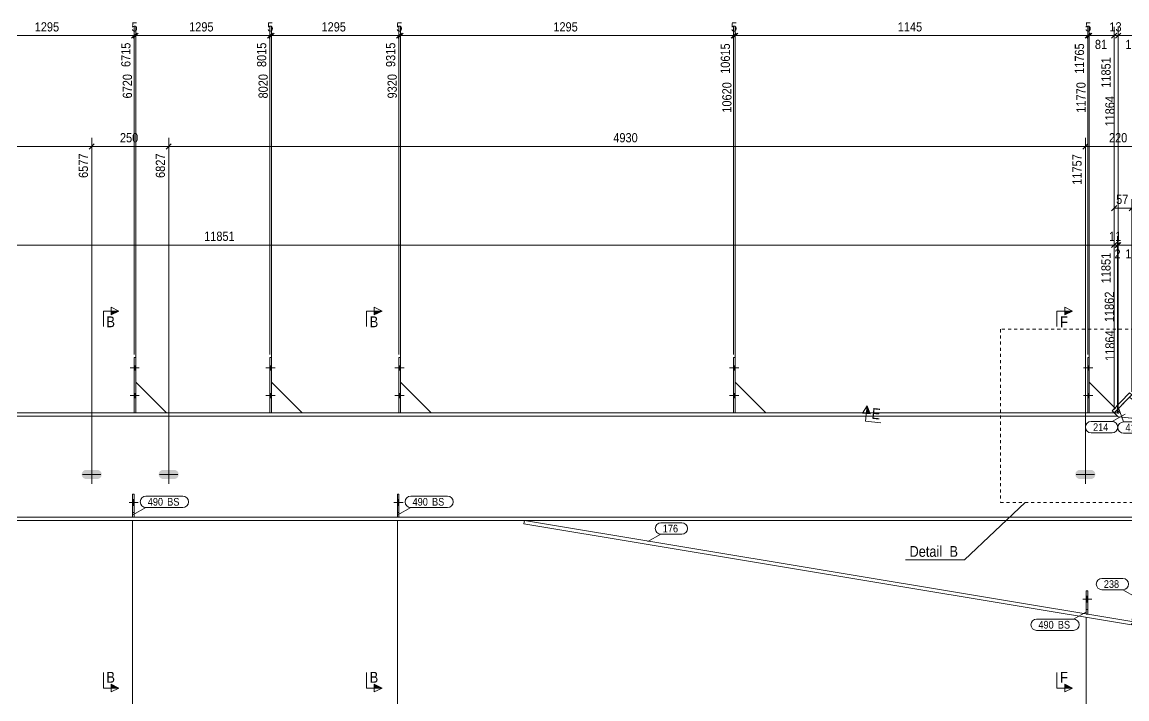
# Model space of a CAD drawing. Header units: millimetres. Extents: x 2 to 825, y 1 to 579.
# Drawn here: x 277 to 635.8, y 198.6 to 418.4 of the extents above; entities that cross this region are included whole.
import ezdxf

# ---------------------------------------------------------------- set-up
doc = ezdxf.new("R2010")
doc.units = ezdxf.units.MM
for name, pattern in [('XKITLINE00', [0]), ('XKITLINE01', [4, 1, -1, 1, -1]), ('XKITLINE02', [4, 2, -2])]:
    doc.linetypes.add(name, pattern=pattern)
for name, color, linetype, lineweight in [('Bolt', 3, 'Continuous', 0), ('DetailSymbol', 3, 'Continuous', 0), ('Dimensions', 7, 'Continuous', 0), ('Part', 2, 'Continuous', 0), ('PartMark', 7, 'Continuous', 0), ('Section', 6, 'Continuous', 0)]:
    doc.layers.add(name, color=color, linetype=linetype, lineweight=lineweight)
doc.styles.add('ARIAL', font='ARIAL.TTF')

# ---------------------------------------------------------------- blocks, each defined once
blk = doc.blocks.new('*A6')
at = {"layer": 'Bolt'}
for points in [[(313.41, 306.78), (313.91, 306.78), (313.91, 305.38), (313.41, 305.38)], [(313.41, 306.78), (313.91, 306.78), (313.91, 305.38), (313.41, 305.38)], [(313.41, 297.78), (313.91, 297.78), (313.91, 296.38), (313.41, 296.38)], [(313.41, 297.78), (313.91, 297.78), (313.91, 296.38), (313.41, 296.38)]]:
    blk.add_hatch(color=3, dxfattribs=at).paths.add_polyline_path(points, flags=17)
at = {"layer": 'Bolt', "color": 3, "linetype": 'XKITLINE00', "lineweight": 0}
for p, q in [((315.07, 306.08), (312.07, 306.08)), ((315.07, 306.08), (312.07, 306.08)), ((313.91, 306.78), (313.41, 306.78)), ((313.91, 306.78), (313.41, 306.78)), ((313.91, 305.38), (313.41, 305.38)), ((313.91, 305.38), (313.41, 305.38)), ((313.91, 297.78), (313.41, 297.78)), ((313.91, 297.78), (313.41, 297.78)), ((315.07, 297.08), (312.07, 297.08)), ((315.07, 297.08), (312.07, 297.08)), ((313.91, 296.38), (313.41, 296.38)), ((313.91, 296.38), (313.41, 296.38))]:
    blk.add_line(p, q, dxfattribs=at)
blk = doc.blocks.new('*A7')
at = {"layer": 'Bolt'}
blk.add_hatch(color=3, dxfattribs=at).paths.add_polyline_path([(313.41, 261.4), (312.91, 261.4), (312.91, 263.36), (313.41, 263.36)], flags=17)
at = {"layer": 'Bolt', "color": 3, "linetype": 'XKITLINE00', "lineweight": 0}
for p, q in [((314.76, 262.38), (311.76, 262.38)), ((313.41, 263.36), (312.91, 263.36)), ((313.41, 261.4), (312.91, 261.4))]:
    blk.add_line(p, q, dxfattribs=at)
blk = doc.blocks.new('*A8')
at = {"layer": 'Bolt'}
for points in [[(357.5, 306.78), (358, 306.78), (358, 305.38), (357.5, 305.38)], [(357.5, 306.78), (358, 306.78), (358, 305.38), (357.5, 305.38)], [(357.5, 297.78), (358, 297.78), (358, 296.38), (357.5, 296.38)], [(357.5, 297.78), (358, 297.78), (358, 296.38), (357.5, 296.38)]]:
    blk.add_hatch(color=3, dxfattribs=at).paths.add_polyline_path(points, flags=17)
at = {"layer": 'Bolt', "color": 3, "linetype": 'XKITLINE00', "lineweight": 0}
for p, q in [((359.16, 306.08), (356.16, 306.08)), ((359.16, 306.08), (356.16, 306.08)), ((358, 306.78), (357.5, 306.78)), ((358, 306.78), (357.5, 306.78)), ((358, 305.38), (357.5, 305.38)), ((358, 305.38), (357.5, 305.38)), ((358, 297.78), (357.5, 297.78)), ((358, 297.78), (357.5, 297.78)), ((359.16, 297.08), (356.16, 297.08)), ((359.16, 297.08), (356.16, 297.08)), ((358, 296.38), (357.5, 296.38)), ((358, 296.38), (357.5, 296.38))]:
    blk.add_line(p, q, dxfattribs=at)
blk = doc.blocks.new('*A9')
at = {"layer": 'Bolt'}
blk.add_hatch(color=3, dxfattribs=at).paths.add_polyline_path([(623.08, 229.96), (622.58, 229.96), (622.58, 231.93), (623.08, 231.93)], flags=17)
at = {"layer": 'Bolt', "color": 3, "linetype": 'XKITLINE00', "lineweight": 0}
for p, q in [((624.43, 230.94), (621.43, 230.94)), ((623.08, 231.93), (622.58, 231.93)), ((623.08, 229.96), (622.58, 229.96))]:
    blk.add_line(p, q, dxfattribs=at)
blk = doc.blocks.new('*A10')
at = {"layer": 'Bolt', "color": 3, "linetype": 'XKITLINE02', "lineweight": 0}
for p, q in [((400.75, 262.38), (397.75, 262.38)), ((399.4, 263.36), (398.9, 263.36)), ((399.4, 261.4), (398.9, 261.4))]:
    blk.add_line(p, q, dxfattribs=at)
blk = doc.blocks.new('*A11')
at = {"layer": 'Bolt'}
blk.add_hatch(color=3, dxfattribs=at).paths.add_polyline_path([(399.4, 261.4), (398.9, 261.4), (398.9, 263.36), (399.4, 263.36)], flags=17)
at = {"layer": 'Bolt', "color": 3, "linetype": 'XKITLINE00', "lineweight": 0}
for p, q in [((400.75, 262.38), (397.75, 262.38)), ((399.4, 263.36), (398.9, 263.36)), ((399.4, 261.4), (398.9, 261.4))]:
    blk.add_line(p, q, dxfattribs=at)
blk = doc.blocks.new('*A12')
at = {"layer": 'Bolt'}
for points in [[(399.4, 306.78), (399.9, 306.78), (399.9, 305.38), (399.4, 305.38)], [(399.4, 306.78), (399.9, 306.78), (399.9, 305.38), (399.4, 305.38)], [(399.4, 297.78), (399.9, 297.78), (399.9, 296.38), (399.4, 296.38)], [(399.4, 297.78), (399.9, 297.78), (399.9, 296.38), (399.4, 296.38)]]:
    blk.add_hatch(color=3, dxfattribs=at).paths.add_polyline_path(points, flags=17)
at = {"layer": 'Bolt', "color": 3, "linetype": 'XKITLINE00', "lineweight": 0}
for p, q in [((401.06, 306.08), (398.06, 306.08)), ((401.06, 306.08), (398.06, 306.08)), ((399.9, 306.78), (399.4, 306.78)), ((399.9, 306.78), (399.4, 306.78)), ((399.9, 305.38), (399.4, 305.38)), ((399.9, 305.38), (399.4, 305.38)), ((399.9, 297.78), (399.4, 297.78)), ((399.9, 297.78), (399.4, 297.78)), ((401.06, 297.08), (398.06, 297.08)), ((401.06, 297.08), (398.06, 297.08)), ((399.9, 296.38), (399.4, 296.38)), ((399.9, 296.38), (399.4, 296.38))]:
    blk.add_line(p, q, dxfattribs=at)
blk = doc.blocks.new('*A13')
at = {"layer": 'Bolt'}
for points in [[(508.08, 306.78), (508.58, 306.78), (508.58, 305.38), (508.08, 305.38)], [(508.08, 306.78), (508.58, 306.78), (508.58, 305.38), (508.08, 305.38)], [(508.08, 297.78), (508.58, 297.78), (508.58, 296.38), (508.08, 296.38)], [(508.08, 297.78), (508.58, 297.78), (508.58, 296.38), (508.08, 296.38)]]:
    blk.add_hatch(color=3, dxfattribs=at).paths.add_polyline_path(points, flags=17)
at = {"layer": 'Bolt', "color": 3, "linetype": 'XKITLINE00', "lineweight": 0}
for p, q in [((509.74, 306.08), (506.74, 306.08)), ((509.74, 306.08), (506.74, 306.08)), ((508.58, 306.78), (508.08, 306.78)), ((508.58, 306.78), (508.08, 306.78)), ((508.58, 305.38), (508.08, 305.38)), ((508.58, 305.38), (508.08, 305.38)), ((508.58, 297.78), (508.08, 297.78)), ((508.58, 297.78), (508.08, 297.78)), ((509.74, 297.08), (506.74, 297.08)), ((509.74, 297.08), (506.74, 297.08)), ((508.58, 296.38), (508.08, 296.38)), ((508.58, 296.38), (508.08, 296.38))]:
    blk.add_line(p, q, dxfattribs=at)
blk = doc.blocks.new('*A15')
at = {"layer": 'Part', "color": 2, "linetype": 'XKITLINE00', "lineweight": 0}
for p, q in [((241.24, 291.48), (282.72, 291.48)), ((282.82, 291.48), (341.42, 291.48)), ((341.52, 291.48), (383, 291.48)), ((383.1, 291.48), (424.9, 291.48)), ((425, 291.48), (631.68, 291.48)), ((632.77, 290.38), (631.68, 291.48)), ((282.72, 290.38), (241.24, 290.38)), ((341.42, 290.38), (282.82, 290.38)), ((383, 290.38), (341.52, 290.38)), ((424.9, 290.38), (383.1, 290.38)), ((632.77, 290.38), (425, 290.38)), ((282.72, 257.58), (241.24, 257.58)), ((241.24, 256.48), (282.72, 256.48)), ((341.42, 257.58), (282.82, 257.58)), ((282.82, 256.48), (341.42, 256.48)), ((383, 257.58), (341.52, 257.58)), ((341.52, 256.48), (383, 256.48)), ((424.9, 257.58), (383.1, 257.58)), ((383.1, 256.48), (424.9, 256.48)), ((640.99, 257.58), (425, 257.58)), ((425, 256.48), (640.88, 256.48))]:
    blk.add_line(p, q, dxfattribs=at)
at = {"layer": 'Part', "color": 7, "linetype": 'XKITLINE01', "lineweight": 0}
for p, q in [((282.72, 291.48), (241.24, 291.48)), ((341.42, 291.48), (282.82, 291.48)), ((383, 291.48), (341.52, 291.48)), ((424.9, 291.48), (383.1, 291.48)), ((631.68, 291.48), (425, 291.48)), ((631.68, 291.48), (631.68, 291.48)), ((632.97, 290.19), (631.68, 291.48)), ((644.31, 289), (632.97, 290.19))]:
    blk.add_line(p, q, dxfattribs=at)
blk = doc.blocks.new('*A20')
at = {"layer": 'Part', "color": 2, "linetype": 'XKITLINE00', "lineweight": 0}
for p, q in [((440, 255.4), (440.18, 256.48)), ((637.31, 222.67), (440, 255.4)), ((637.43, 223.77), (440.18, 256.48)), ((640.72, 255.03), (639.42, 256.48))]:
    blk.add_line(p, q, dxfattribs=at)
at = {"layer": 'Part', "color": 7, "linetype": 'XKITLINE01', "lineweight": 0}
for p, q in [((639.42, 256.48), (440.18, 256.48)), ((640.72, 255.03), (637.31, 222.67))]:
    blk.add_line(p, q, dxfattribs=at)
blk = doc.blocks.new('*A35')
at = {"layer": 'Part', "color": 2, "linetype": 'XKITLINE00', "lineweight": 0}
for p, q in [((623.58, 309.48), (623.08, 309.48)), ((623.08, 309.48), (623.08, 291.48)), ((623.58, 291.48), (623.58, 309.48))]:
    blk.add_line(p, q, dxfattribs=at)
at = {"layer": 'Part', "color": 7, "linetype": 'XKITLINE01', "lineweight": 0}
blk.add_line((623.08, 291.48), (623.58, 291.48), dxfattribs=at)
blk = doc.blocks.new('*A36')
at = {"layer": 'Part', "color": 2, "linetype": 'XKITLINE00', "lineweight": 0}
blk.add_line((623.58, 301.48), (631.91, 293.15), dxfattribs=at)
at = {"layer": 'Part', "color": 7, "linetype": 'XKITLINE01', "lineweight": 0}
for p, q in [((623.58, 291.48), (623.58, 301.48)), ((623.58, 291.48), (633.58, 291.48)), ((633.58, 291.48), (631.91, 293.15))]:
    blk.add_line(p, q, dxfattribs=at)
blk = doc.blocks.new('*A37')
at = {"layer": 'Part', "color": 2, "linetype": 'XKITLINE00', "lineweight": 0}
blk.add_line((368, 291.48), (358, 301.48), dxfattribs=at)
at = {"layer": 'Part', "color": 7, "linetype": 'XKITLINE01', "lineweight": 0}
for p, q in [((358, 301.48), (358, 291.48)), ((358, 291.48), (368, 291.48))]:
    blk.add_line(p, q, dxfattribs=at)
blk = doc.blocks.new('*A38')
at = {"layer": 'Part', "color": 7, "linetype": 'XKITLINE01', "lineweight": 0}
for p, q in [((622.58, 233.64), (622.58, 226.14)), ((623.08, 233.64), (622.58, 233.64)), ((623.08, 226.14), (623.08, 233.64)), ((622.58, 227.64), (623.08, 227.64)), ((622.58, 226.14), (623.08, 226.14))]:
    blk.add_line(p, q, dxfattribs=at)
blk = doc.blocks.new('*A39')
at = {"layer": 'Part', "color": 7, "linetype": 'XKITLINE01', "lineweight": 0}
for p, q in [((312.91, 265.08), (312.91, 257.58)), ((313.41, 265.08), (312.91, 265.08)), ((313.41, 257.58), (313.41, 265.08)), ((312.91, 259.08), (313.41, 259.08)), ((312.91, 257.58), (313.41, 257.58))]:
    blk.add_line(p, q, dxfattribs=at)
blk = doc.blocks.new('*A40')
at = {"layer": 'Part', "color": 2, "linetype": 'XKITLINE00', "lineweight": 0}
blk.add_line((323.91, 291.48), (313.91, 301.48), dxfattribs=at)
at = {"layer": 'Part', "color": 7, "linetype": 'XKITLINE01', "lineweight": 0}
for p, q in [((313.91, 301.48), (313.91, 291.48)), ((313.91, 291.48), (323.91, 291.48))]:
    blk.add_line(p, q, dxfattribs=at)
blk = doc.blocks.new('*A41')
at = {"layer": 'Part', "color": 2, "linetype": 'XKITLINE00', "lineweight": 0}
for p, q in [((313.91, 309.48), (313.41, 309.48)), ((313.41, 309.48), (313.41, 291.48)), ((313.91, 291.48), (313.91, 309.48))]:
    blk.add_line(p, q, dxfattribs=at)
at = {"layer": 'Part', "color": 7, "linetype": 'XKITLINE01', "lineweight": 0}
blk.add_line((313.41, 291.48), (313.91, 291.48), dxfattribs=at)
blk = doc.blocks.new('*A42')
at = {"layer": 'Part', "color": 2, "linetype": 'XKITLINE00', "lineweight": 0}
for p, q in [((312.91, 257.58), (312.91, 265.08)), ((312.91, 265.08), (313.41, 265.08)), ((313.41, 265.08), (313.41, 257.58))]:
    blk.add_line(p, q, dxfattribs=at)
at = {"layer": 'Part', "color": 7, "linetype": 'XKITLINE01', "lineweight": 0}
for p, q in [((312.91, 259.08), (313.41, 259.08)), ((313.41, 257.58), (312.91, 257.58))]:
    blk.add_line(p, q, dxfattribs=at)
blk = doc.blocks.new('*A43')
at = {"layer": 'Part', "color": 2, "linetype": 'XKITLINE00', "lineweight": 0}
for p, q in [((358, 309.48), (357.5, 309.48)), ((357.5, 309.48), (357.5, 291.48)), ((358, 291.48), (358, 309.48))]:
    blk.add_line(p, q, dxfattribs=at)
at = {"layer": 'Part', "color": 7, "linetype": 'XKITLINE01', "lineweight": 0}
blk.add_line((357.5, 291.48), (358, 291.48), dxfattribs=at)
blk = doc.blocks.new('*A44')
at = {"layer": 'Part', "color": 2, "linetype": 'XKITLINE00', "lineweight": 0}
for p, q in [((623.08, 233.64), (622.58, 233.64)), ((622.58, 233.64), (622.58, 226.23)), ((623.08, 233.64), (623.08, 226.14))]:
    blk.add_line(p, q, dxfattribs=at)
at = {"layer": 'Part', "color": 7, "linetype": 'XKITLINE01', "lineweight": 0}
for p, q in [((622.58, 227.64), (623.08, 227.64)), ((622.58, 226.14), (622.58, 226.23)), ((623.08, 226.14), (622.58, 226.14))]:
    blk.add_line(p, q, dxfattribs=at)
blk = doc.blocks.new('*A45')
at = {"layer": 'Part', "color": 7, "linetype": 'XKITLINE01', "lineweight": 0}
for p, q in [((398.9, 265.08), (398.9, 257.58)), ((399.4, 265.08), (398.9, 265.08)), ((399.4, 257.58), (399.4, 265.08)), ((398.9, 259.08), (399.4, 259.08)), ((398.9, 257.58), (399.4, 257.58))]:
    blk.add_line(p, q, dxfattribs=at)
blk = doc.blocks.new('*A46')
at = {"layer": 'Part', "color": 2, "linetype": 'XKITLINE00', "lineweight": 0}
for p, q in [((398.9, 257.58), (398.9, 265.08)), ((398.9, 265.08), (399.4, 265.08)), ((399.4, 265.08), (399.4, 257.58))]:
    blk.add_line(p, q, dxfattribs=at)
at = {"layer": 'Part', "color": 7, "linetype": 'XKITLINE01', "lineweight": 0}
for p, q in [((398.9, 259.08), (399.4, 259.08)), ((399.4, 257.58), (398.9, 257.58))]:
    blk.add_line(p, q, dxfattribs=at)
blk = doc.blocks.new('*A47')
at = {"layer": 'Part', "color": 2, "linetype": 'XKITLINE00', "lineweight": 0}
blk.add_line((409.9, 291.48), (399.9, 301.48), dxfattribs=at)
at = {"layer": 'Part', "color": 7, "linetype": 'XKITLINE01', "lineweight": 0}
for p, q in [((399.9, 301.48), (399.9, 291.48)), ((399.9, 291.48), (409.9, 291.48))]:
    blk.add_line(p, q, dxfattribs=at)
blk = doc.blocks.new('*A48')
at = {"layer": 'Part', "color": 2, "linetype": 'XKITLINE00', "lineweight": 0}
for p, q in [((399.9, 309.48), (399.4, 309.48)), ((399.4, 309.48), (399.4, 291.48)), ((399.9, 291.48), (399.9, 309.48))]:
    blk.add_line(p, q, dxfattribs=at)
at = {"layer": 'Part', "color": 7, "linetype": 'XKITLINE01', "lineweight": 0}
blk.add_line((399.4, 291.48), (399.9, 291.48), dxfattribs=at)
blk = doc.blocks.new('*A49')
at = {"layer": 'Part', "color": 2, "linetype": 'XKITLINE00', "lineweight": 0}
blk.add_line((518.58, 291.48), (508.58, 301.48), dxfattribs=at)
at = {"layer": 'Part', "color": 7, "linetype": 'XKITLINE01', "lineweight": 0}
for p, q in [((508.58, 301.48), (508.58, 291.48)), ((508.58, 291.48), (518.58, 291.48))]:
    blk.add_line(p, q, dxfattribs=at)
blk = doc.blocks.new('*A50')
at = {"layer": 'Part', "color": 2, "linetype": 'XKITLINE00', "lineweight": 0}
for p, q in [((508.08, 291.48), (508.08, 309.48)), ((508.08, 309.48), (508.58, 309.48)), ((508.58, 309.48), (508.58, 291.48))]:
    blk.add_line(p, q, dxfattribs=at)
at = {"layer": 'Part', "color": 7, "linetype": 'XKITLINE01', "lineweight": 0}
blk.add_line((508.58, 291.48), (508.08, 291.48), dxfattribs=at)
blk = doc.blocks.new('*A51')
at = {"layer": 'Part', "color": 2, "linetype": 'XKITLINE00', "lineweight": 0}
for p, q in [((636.65, 298.01), (630.96, 292.17)), ((637.37, 297.32), (636.65, 298.01)), ((636.67, 296.6), (631.68, 291.48)), ((631.68, 291.48), (630.96, 292.17))]:
    blk.add_line(p, q, dxfattribs=at)
at = {"layer": 'Part', "color": 7, "linetype": 'XKITLINE01', "lineweight": 0}
blk.add_line((637.37, 297.32), (636.67, 296.6), dxfattribs=at)
blk = doc.blocks.new('*A52')
at = {"layer": 'Part', "color": 7, "linetype": 'XKITLINE01', "lineweight": 0}
for p, q in [((631.68, 291.48), (636.67, 296.6)), ((636.67, 296.6), (644.5, 288.97)), ((631.68, 291.48), (632.77, 290.38)), ((644.5, 288.97), (644.31, 288.99))]:
    blk.add_line(p, q, dxfattribs=at)
at = {"layer": 'Part', "color": 2, "linetype": 'XKITLINE00', "lineweight": 0}
for p, q in [((632.77, 290.38), (632.97, 290.19)), ((632.97, 290.19), (644.31, 288.99))]:
    blk.add_line(p, q, dxfattribs=at)
blk = doc.blocks.new('*A54')
at = {"layer": 'Bolt'}
for points in [[(302.87, 271.48), (302.76, 270.91), (302.43, 270.42), (301.95, 270.1), (301.37, 269.98), (297.87, 269.98), (297.3, 270.1), (296.81, 270.42), (296.49, 270.91), (296.37, 271.48), (296.49, 272.06), (296.81, 272.54), (297.3, 272.87), (297.87, 272.98), (301.37, 272.98), (301.95, 272.87), (302.43, 272.54), (302.76, 272.06)], [(327.87, 271.48), (327.76, 270.91), (327.43, 270.42), (326.95, 270.1), (326.37, 269.98), (322.87, 269.98), (322.3, 270.1), (321.81, 270.42), (321.49, 270.91), (321.37, 271.48), (321.49, 272.06), (321.81, 272.54), (322.3, 272.87), (322.87, 272.98), (326.37, 272.98), (326.95, 272.87), (327.43, 272.54), (327.76, 272.06)], [(625.55, 271.48), (625.43, 270.91), (625.11, 270.42), (624.62, 270.1), (624.05, 269.98), (620.55, 269.98), (619.97, 270.1), (619.49, 270.42), (619.16, 270.91), (619.05, 271.48), (619.16, 272.06), (619.49, 272.54), (619.97, 272.87), (620.55, 272.98), (624.05, 272.98), (624.62, 272.87), (625.11, 272.54), (625.43, 272.06)]]:
    blk.add_hatch(color=3, dxfattribs=at).paths.add_polyline_path(points, flags=17)
at = {"layer": 'Bolt', "color": 3, "linetype": 'XKITLINE00', "lineweight": 0}
for p, q in [((299.62, 268.48), (299.62, 274.48)), ((324.62, 268.48), (324.62, 274.48)), ((622.3, 268.48), (622.3, 274.48)), ((296.62, 271.48), (302.62, 271.48)), ((321.62, 271.48), (327.62, 271.48)), ((619.3, 271.48), (625.3, 271.48))]:
    blk.add_line(p, q, dxfattribs=at)
blk = doc.blocks.new('*A66')
at = {"layer": 'Bolt'}
for points in [[(623.08, 306.78), (623.58, 306.78), (623.58, 305.38), (623.08, 305.38)], [(623.08, 306.78), (623.58, 306.78), (623.58, 305.38), (623.08, 305.38)], [(623.08, 297.78), (623.58, 297.78), (623.58, 296.38), (623.08, 296.38)], [(623.08, 297.78), (623.58, 297.78), (623.58, 296.38), (623.08, 296.38)]]:
    blk.add_hatch(color=3, dxfattribs=at).paths.add_polyline_path(points, flags=17)
at = {"layer": 'Bolt', "color": 3, "linetype": 'XKITLINE00', "lineweight": 0}
for p, q in [((624.74, 306.08), (621.74, 306.08)), ((624.74, 306.08), (621.74, 306.08)), ((623.58, 306.78), (623.08, 306.78)), ((623.58, 306.78), (623.08, 306.78)), ((623.58, 305.38), (623.08, 305.38)), ((623.58, 305.38), (623.08, 305.38)), ((623.58, 297.78), (623.08, 297.78)), ((623.58, 297.78), (623.08, 297.78)), ((624.74, 297.08), (621.74, 297.08)), ((624.74, 297.08), (621.74, 297.08)), ((623.58, 296.38), (623.08, 296.38)), ((623.58, 296.38), (623.08, 296.38))]:
    blk.add_line(p, q, dxfattribs=at)
blk = doc.blocks.new('*A67')
at = {"layer": 'Bolt', "color": 3, "linetype": 'XKITLINE02', "lineweight": 0}
for p, q in [((624.43, 230.94), (621.43, 230.94)), ((623.08, 231.93), (622.58, 231.93)), ((623.08, 229.96), (622.58, 229.96))]:
    blk.add_line(p, q, dxfattribs=at)
blk = doc.blocks.new('*A68')
at = {"layer": 'Bolt', "color": 3, "linetype": 'XKITLINE02', "lineweight": 0}
for p, q in [((314.76, 262.38), (311.76, 262.38)), ((313.41, 263.36), (312.91, 263.36)), ((313.41, 261.4), (312.91, 261.4))]:
    blk.add_line(p, q, dxfattribs=at)
blk = doc.blocks.new('*A184')
at = {"layer": 'Section'}
for points in [[(551.2, 291.27), (551.46, 293.76), (552.44, 291.14)], [(691.08, 276.52), (692.59, 278.87), (692.32, 276.39)]]:
    blk.add_hatch(color=3, dxfattribs=at).paths.add_polyline_path(points, flags=17)
at = {"layer": 'Section', "color": 3, "linetype": 'XKITLINE00', "lineweight": 0}
for p, q in [((549.95, 291.4), (551.46, 293.76)), ((552.44, 291.14), (549.95, 291.4)), ((551.46, 293.76), (552.44, 291.14)), ((692.59, 278.87), (691.08, 276.52)), ((691.08, 276.52), (693.57, 276.25)), ((692.59, 278.87), (693.57, 276.25))]:
    blk.add_line(p, q, dxfattribs=at)
at = {"layer": 'Section', "color": 1, "linetype": 'XKITLINE00', "lineweight": 0}
for p, q in [((550.94, 288.78), (551.46, 293.76)), ((550.94, 288.78), (555.91, 288.26)), ((692.06, 273.9), (692.59, 278.87)), ((692.06, 273.9), (687.09, 274.42))]:
    blk.add_line(p, q, dxfattribs=at)
at = {"layer": 'Section', "color": 7, "style": 'ARIAL', "width": 0.85}
for p in [(552.78, 289.6), (687.33, 275.4)]:
    blk.add_text('E', height=3.5, rotation=-6.0218, dxfattribs=at).set_placement(p)
blk = doc.blocks.new('*A195')
at = {"layer": 'Dimensions', "color": 7, "linetype": 'XKITLINE00', "lineweight": 0}
for p, q in [((631.68, 292.48), (631.68, 348.83)), ((51.74, 345.98), (631.68, 345.98)), ((632.53, 346.83), (630.83, 345.13))]:
    blk.add_line(p, q, dxfattribs=at)
at = {"layer": 'Dimensions', "color": 3}
blk.add_point((631.68, 345.98), dxfattribs=at)
at = {"layer": 'Dimensions', "color": 3, "style": 'ARIAL', "width": 0.85}
blk.add_text('11851', height=3, dxfattribs=at).set_placement((336.14, 347.33))
blk.add_text('11851', height=3, rotation=90.0002, dxfattribs=at).set_placement((630.48, 333.56))
blk = doc.blocks.new('*A196')
at = {"layer": 'Dimensions', "color": 7, "linetype": 'XKITLINE00', "lineweight": 0}
for p, q in [((631.68, 292.48), (631.68, 348.83)), ((632.77, 291.38), (632.77, 348.83)), ((632.53, 346.83), (630.83, 345.13)), ((631.68, 345.98), (632.77, 345.98)), ((633.62, 346.83), (631.93, 345.13))]:
    blk.add_line(p, q, dxfattribs=at)
at = {"layer": 'Dimensions', "color": 3}
for p in [(631.68, 345.98), (632.77, 345.98)]:
    blk.add_point(p, dxfattribs=at)
at = {"layer": 'Dimensions', "color": 3, "style": 'ARIAL', "width": 0.85}
blk.add_text('11', height=3, dxfattribs=at).set_placement((630, 347.33))
blk.add_text('11862', height=3, rotation=90.0002, dxfattribs=at).set_placement((631.57, 320.96))
blk = doc.blocks.new('*A197')
at = {"layer": 'Dimensions', "color": 7, "linetype": 'XKITLINE00', "lineweight": 0}
for p, q in [((632.77, 291.38), (632.77, 348.38)), ((632.97, 291.19), (632.97, 348.38)), ((633.62, 346.83), (631.93, 345.13)), ((633.81, 346.83), (632.12, 345.13)), ((632.77, 345.98), (632.97, 345.98))]:
    blk.add_line(p, q, dxfattribs=at)
at = {"layer": 'Dimensions', "color": 3}
for p in [(632.77, 345.98), (632.97, 345.98)]:
    blk.add_point(p, dxfattribs=at)
at = {"layer": 'Dimensions', "color": 3, "style": 'ARIAL', "width": 0.85}
blk.add_text('2', height=3, dxfattribs=at).set_placement((631.76, 341.63))
blk.add_text('11864', height=3, rotation=90.0002, dxfattribs=at).set_placement((631.77, 308.36))
blk = doc.blocks.new('*A198')
at = {"layer": 'Dimensions', "color": 7, "linetype": 'XKITLINE00', "lineweight": 0}
for p, q in [((632.97, 291.19), (632.97, 348.38)), ((644.31, 290), (644.31, 348.38)), ((633.81, 346.83), (632.12, 345.13)), ((632.97, 345.98), (644.31, 345.98)), ((645.16, 346.83), (643.46, 345.13))]:
    blk.add_line(p, q, dxfattribs=at)
at = {"layer": 'Dimensions', "color": 3}
for p in [(632.97, 345.98), (644.31, 345.98)]:
    blk.add_point(p, dxfattribs=at)
at = {"layer": 'Dimensions', "color": 3, "style": 'ARIAL', "width": 0.85}
blk.add_text('113', height=3, dxfattribs=at).set_placement((635.3, 341.63))
blk.add_text('11977', height=3, rotation=90.0002, dxfattribs=at).set_placement((643.11, 329.06))
blk = doc.blocks.new('*A199')
at = {"layer": 'DetailSymbol', "color": 6, "linetype": 'XKITLINE01', "lineweight": 0}
for p, q in [((670.18, 318.63), (594.71, 318.63)), ((594.71, 318.63), (594.71, 262.38)), ((670.18, 262.38), (670.18, 318.63)), ((594.71, 262.38), (670.18, 262.38))]:
    blk.add_line(p, q, dxfattribs=at)
at = {"layer": 'DetailSymbol', "color": 6, "linetype": 'XKITLINE00', "lineweight": 0}
for p, q in [((602.72, 262.38), (583.03, 243.74)), ((583.03, 243.74), (563.93, 243.74))]:
    blk.add_line(p, q, dxfattribs=at)
at = {"layer": 'DetailSymbol', "color": 7, "style": 'ARIAL', "width": 0.85}
for s, p in [('Detail', (565.18, 244.74)), ('B', (578.17, 244.74))]:
    blk.add_text(s, height=3.5, dxfattribs=at).set_placement(p)
blk = doc.blocks.new('*A201')
at = {"layer": 'PartMark', "color": 7, "linetype": 'XKITLINE00', "lineweight": 0}
for p, q in [((632.9, 293.45), (634.71, 288.54)), ((634.71, 288.54), (641.47, 288.54)), ((634.71, 284.84), (641.47, 284.84))]:
    blk.add_line(p, q, dxfattribs=at)
for centre, start, end in [((634.71, 286.69), 90, 270), ((641.47, 286.69), 270, 90)]:
    blk.add_arc(centre, 1.85, start, end, dxfattribs=at)
at = {"layer": 'PartMark', "color": 3, "style": 'ARIAL', "width": 0.85}
blk.add_text('414', height=2.5, dxfattribs=at).set_placement((635.31, 285.44))
blk = doc.blocks.new('*A202')
at = {"layer": 'PartMark', "color": 7, "linetype": 'XKITLINE00', "lineweight": 0}
for p, q in [((635.2, 291.08), (630.96, 288.69)), ((624.2, 288.69), (630.96, 288.69)), ((624.2, 284.99), (630.96, 284.99))]:
    blk.add_line(p, q, dxfattribs=at)
for centre, start, end in [((624.2, 286.84), 90, 270), ((630.96, 286.84), 270, 90)]:
    blk.add_arc(centre, 1.85, start, end, dxfattribs=at)
at = {"layer": 'PartMark', "color": 3, "style": 'ARIAL', "width": 0.85}
blk.add_text('214', height=2.5, dxfattribs=at).set_placement((624.8, 285.59))
blk = doc.blocks.new('*A204')
at = {"layer": 'PartMark', "color": 7, "linetype": 'XKITLINE00', "lineweight": 0}
for p, q in [((627.7, 237.74), (634.46, 237.74)), ((627.7, 234.04), (634.46, 234.04)), ((638.7, 231.65), (634.46, 234.04))]:
    blk.add_line(p, q, dxfattribs=at)
for centre, start, end in [((627.7, 235.89), 90, 270), ((634.46, 235.89), 270, 90)]:
    blk.add_arc(centre, 1.85, start, end, dxfattribs=at)
at = {"layer": 'PartMark', "color": 3, "style": 'ARIAL', "width": 0.85}
blk.add_text('238', height=2.5, dxfattribs=at).set_placement((628.3, 234.64))
blk = doc.blocks.new('*A205')
at = {"layer": 'PartMark', "color": 7, "linetype": 'XKITLINE00', "lineweight": 0}
for p, q in [((484.48, 255.77), (491.24, 255.77)), ((480.24, 249.68), (484.48, 252.07)), ((484.48, 252.07), (491.24, 252.07))]:
    blk.add_line(p, q, dxfattribs=at)
for centre, start, end in [((484.48, 253.92), 90, 270), ((491.24, 253.92), 270, 90)]:
    blk.add_arc(centre, 1.85, start, end, dxfattribs=at)
at = {"layer": 'PartMark', "color": 3, "style": 'ARIAL', "width": 0.85}
blk.add_text('176', height=2.5, dxfattribs=at).set_placement((485.08, 252.67))
blk = doc.blocks.new('*A212')
at = {"layer": 'PartMark', "color": 7, "linetype": 'XKITLINE00', "lineweight": 0}
for p, q in [((622.67, 226.92), (618.43, 224.53)), ((606.46, 224.53), (618.43, 224.53)), ((606.46, 220.83), (618.43, 220.83))]:
    blk.add_line(p, q, dxfattribs=at)
for centre, start, end in [((606.46, 222.68), 90, 270), ((618.43, 222.68), 270, 90)]:
    blk.add_arc(centre, 1.85, start, end, dxfattribs=at)
at = {"layer": 'PartMark', "color": 3, "style": 'ARIAL', "width": 0.85}
for s, p in [('490', (607.06, 221.43)), ('BS', (613.38, 221.43))]:
    blk.add_text(s, height=2.5, dxfattribs=at).set_placement(p)
blk = doc.blocks.new('*A213')
at = {"layer": 'PartMark', "color": 7, "linetype": 'XKITLINE00', "lineweight": 0}
for p, q in [((403.23, 264.45), (415.2, 264.45)), ((398.99, 258.36), (403.23, 260.75)), ((403.23, 260.75), (415.2, 260.75))]:
    blk.add_line(p, q, dxfattribs=at)
for centre, start, end in [((403.23, 262.6), 90, 270), ((415.2, 262.6), 270, 90)]:
    blk.add_arc(centre, 1.85, start, end, dxfattribs=at)
at = {"layer": 'PartMark', "color": 3, "style": 'ARIAL', "width": 0.85}
for s, p in [('490', (403.83, 261.35)), ('BS', (410.15, 261.35))]:
    blk.add_text(s, height=2.5, dxfattribs=at).set_placement(p)
blk = doc.blocks.new('*A214')
at = {"layer": 'PartMark', "color": 7, "linetype": 'XKITLINE00', "lineweight": 0}
for p, q in [((317.24, 264.45), (329.2, 264.45)), ((313, 258.36), (317.24, 260.75)), ((317.24, 260.75), (329.2, 260.75))]:
    blk.add_line(p, q, dxfattribs=at)
for centre, start, end in [((317.24, 262.6), 90, 270), ((329.2, 262.6), 270, 90)]:
    blk.add_arc(centre, 1.85, start, end, dxfattribs=at)
at = {"layer": 'PartMark', "color": 3, "style": 'ARIAL', "width": 0.85}
for s, p in [('490', (317.84, 261.35)), ('BS', (324.15, 261.35))]:
    blk.add_text(s, height=2.5, dxfattribs=at).set_placement(p)
blk = doc.blocks.new('*A218')
at = {"layer": 'Section'}
for points in [[(391.4, 324.55), (393.9, 324.55), (391.4, 323.3)], [(391.4, 203.37), (393.9, 202.12), (391.4, 202.12)]]:
    blk.add_hatch(color=3, dxfattribs=at).paths.add_polyline_path(points, flags=17)
at = {"layer": 'Section', "color": 1, "linetype": 'XKITLINE00', "lineweight": 0}
for p, q in [((388.9, 324.55), (388.9, 319.55)), ((388.9, 324.55), (393.9, 324.55)), ((388.9, 202.12), (388.9, 207.12)), ((388.9, 202.12), (393.9, 202.12))]:
    blk.add_line(p, q, dxfattribs=at)
at = {"layer": 'Section', "color": 3, "linetype": 'XKITLINE00', "lineweight": 0}
for p, q in [((391.4, 323.3), (391.4, 325.8)), ((391.4, 325.8), (393.9, 324.55)), ((393.9, 324.55), (391.4, 323.3)), ((393.9, 202.12), (391.4, 203.37)), ((391.4, 203.37), (391.4, 200.87)), ((393.9, 202.12), (391.4, 200.87))]:
    blk.add_line(p, q, dxfattribs=at)
at = {"layer": 'Section', "color": 7, "style": 'ARIAL', "width": 0.85}
for p in [(389.9, 319.3), (389.9, 203.87)]:
    blk.add_text('B', height=3.5, dxfattribs=at).set_placement(p)
blk = doc.blocks.new('*A220')
at = {"layer": 'Section'}
for points in [[(305.91, 324.55), (308.41, 324.55), (305.91, 323.3)], [(305.91, 203.37), (308.41, 202.12), (305.91, 202.12)]]:
    blk.add_hatch(color=3, dxfattribs=at).paths.add_polyline_path(points, flags=17)
at = {"layer": 'Section', "color": 1, "linetype": 'XKITLINE00', "lineweight": 0}
for p, q in [((303.41, 324.55), (303.41, 319.55)), ((303.41, 324.55), (308.41, 324.55)), ((303.41, 202.12), (303.41, 207.12)), ((303.41, 202.12), (308.41, 202.12))]:
    blk.add_line(p, q, dxfattribs=at)
at = {"layer": 'Section', "color": 3, "linetype": 'XKITLINE00', "lineweight": 0}
for p, q in [((305.91, 323.3), (305.91, 325.8)), ((305.91, 325.8), (308.41, 324.55)), ((308.41, 324.55), (305.91, 323.3)), ((308.41, 202.12), (305.91, 203.37)), ((305.91, 203.37), (305.91, 200.87)), ((308.41, 202.12), (305.91, 200.87))]:
    blk.add_line(p, q, dxfattribs=at)
at = {"layer": 'Section', "color": 7, "style": 'ARIAL', "width": 0.85}
for p in [(304.41, 319.3), (304.41, 203.87)]:
    blk.add_text('B', height=3.5, dxfattribs=at).set_placement(p)
blk = doc.blocks.new('*A221')
at = {"layer": 'Section'}
for points in [[(615.58, 324.55), (618.08, 324.55), (615.58, 323.3)], [(615.58, 203.37), (618.08, 202.12), (615.58, 202.12)]]:
    blk.add_hatch(color=3, dxfattribs=at).paths.add_polyline_path(points, flags=17)
at = {"layer": 'Section', "color": 1, "linetype": 'XKITLINE00', "lineweight": 0}
for p, q in [((613.08, 324.55), (613.08, 319.55)), ((613.08, 324.55), (618.08, 324.55)), ((613.08, 202.12), (613.08, 207.12)), ((613.08, 202.12), (618.08, 202.12))]:
    blk.add_line(p, q, dxfattribs=at)
at = {"layer": 'Section', "color": 3, "linetype": 'XKITLINE00', "lineweight": 0}
for p, q in [((615.58, 323.3), (615.58, 325.8)), ((615.58, 325.8), (618.08, 324.55)), ((618.08, 324.55), (615.58, 323.3)), ((618.08, 202.12), (615.58, 203.37)), ((615.58, 203.37), (615.58, 200.87)), ((618.08, 202.12), (615.58, 200.87))]:
    blk.add_line(p, q, dxfattribs=at)
at = {"layer": 'Section', "color": 7, "style": 'ARIAL', "width": 0.85}
for p in [(614.08, 319.3), (614.08, 203.87)]:
    blk.add_text('F', height=3.5, dxfattribs=at).set_placement(p)
blk = doc.blocks.new('*A234')
at = {"layer": 'Dimensions', "color": 7, "linetype": 'XKITLINE00', "lineweight": 0}
for p, q in [((257.72, 302.48), (257.72, 416.83)), ((313.41, 310.48), (313.41, 416.83)), ((258.57, 414.83), (256.88, 413.13)), ((257.72, 413.98), (313.41, 413.98)), ((314.26, 414.83), (312.56, 413.13))]:
    blk.add_line(p, q, dxfattribs=at)
at = {"layer": 'Dimensions', "color": 3}
for p in [(257.72, 413.98), (313.41, 413.98)]:
    blk.add_point(p, dxfattribs=at)
at = {"layer": 'Dimensions', "color": 3, "style": 'ARIAL', "width": 0.85}
blk.add_text('1295', height=3, dxfattribs=at).set_placement((281.12, 415.33))
blk.add_text('6715', height=3, rotation=90.0002, dxfattribs=at).set_placement((312.21, 403.78))
blk = doc.blocks.new('*A235')
at = {"layer": 'Dimensions', "color": 7, "linetype": 'XKITLINE00', "lineweight": 0}
for p, q in [((313.41, 310.48), (313.41, 416.83)), ((313.91, 302.48), (313.91, 416.83)), ((314.26, 414.83), (312.56, 413.13)), ((314.76, 414.83), (313.06, 413.13)), ((313.41, 413.98), (313.91, 413.98))]:
    blk.add_line(p, q, dxfattribs=at)
at = {"layer": 'Dimensions', "color": 3}
for p in [(313.41, 413.98), (313.91, 413.98)]:
    blk.add_point(p, dxfattribs=at)
at = {"layer": 'Dimensions', "color": 3, "style": 'ARIAL', "width": 0.85}
blk.add_text('5', height=3, dxfattribs=at).set_placement((312.54, 415.33))
blk.add_text('6720', height=3, rotation=90.0002, dxfattribs=at).set_placement((312.71, 393.58))
blk = doc.blocks.new('*A236')
at = {"layer": 'Dimensions', "color": 7, "linetype": 'XKITLINE00', "lineweight": 0}
for p, q in [((313.91, 302.48), (313.91, 416.83)), ((357.5, 310.48), (357.5, 416.83)), ((314.76, 414.83), (313.06, 413.13)), ((313.91, 413.98), (357.5, 413.98)), ((358.35, 414.83), (356.66, 413.13))]:
    blk.add_line(p, q, dxfattribs=at)
at = {"layer": 'Dimensions', "color": 3}
for p in [(313.91, 413.98), (357.5, 413.98)]:
    blk.add_point(p, dxfattribs=at)
at = {"layer": 'Dimensions', "color": 3, "style": 'ARIAL', "width": 0.85}
blk.add_text('1295', height=3, dxfattribs=at).set_placement((331.26, 415.33))
blk.add_text('8015', height=3, rotation=90.0002, dxfattribs=at).set_placement((356.3, 403.78))
blk = doc.blocks.new('*A237')
at = {"layer": 'Dimensions', "color": 7, "linetype": 'XKITLINE00', "lineweight": 0}
for p, q in [((357.5, 310.48), (357.5, 416.83)), ((358, 302.48), (358, 416.83)), ((358.35, 414.83), (356.66, 413.13)), ((358.85, 414.83), (357.16, 413.13)), ((357.5, 413.98), (358, 413.98))]:
    blk.add_line(p, q, dxfattribs=at)
at = {"layer": 'Dimensions', "color": 3}
for p in [(357.5, 413.98), (358, 413.98)]:
    blk.add_point(p, dxfattribs=at)
at = {"layer": 'Dimensions', "color": 3, "style": 'ARIAL', "width": 0.85}
blk.add_text('5', height=3, dxfattribs=at).set_placement((356.64, 415.33))
blk.add_text('8020', height=3, rotation=90.0002, dxfattribs=at).set_placement((356.8, 393.58))
blk = doc.blocks.new('*A238')
at = {"layer": 'Dimensions', "color": 7, "linetype": 'XKITLINE00', "lineweight": 0}
for p, q in [((358, 302.48), (358, 416.83)), ((399.4, 310.48), (399.4, 416.83)), ((358.85, 414.83), (357.16, 413.13)), ((358, 413.98), (399.4, 413.98)), ((400.25, 414.83), (398.56, 413.13))]:
    blk.add_line(p, q, dxfattribs=at)
at = {"layer": 'Dimensions', "color": 3}
for p in [(358, 413.98), (399.4, 413.98)]:
    blk.add_point(p, dxfattribs=at)
at = {"layer": 'Dimensions', "color": 3, "style": 'ARIAL', "width": 0.85}
blk.add_text('1295', height=3, dxfattribs=at).set_placement((374.25, 415.33))
blk.add_text('9315', height=3, rotation=90.0002, dxfattribs=at).set_placement((398.2, 403.78))
blk = doc.blocks.new('*A239')
at = {"layer": 'Dimensions', "color": 7, "linetype": 'XKITLINE00', "lineweight": 0}
for p, q in [((399.4, 310.48), (399.4, 416.83)), ((399.9, 302.48), (399.9, 416.83)), ((400.25, 414.83), (398.56, 413.13)), ((400.75, 414.83), (399.06, 413.13)), ((399.4, 413.98), (399.9, 413.98))]:
    blk.add_line(p, q, dxfattribs=at)
at = {"layer": 'Dimensions', "color": 3}
for p in [(399.4, 413.98), (399.9, 413.98)]:
    blk.add_point(p, dxfattribs=at)
at = {"layer": 'Dimensions', "color": 3, "style": 'ARIAL', "width": 0.85}
blk.add_text('5', height=3, dxfattribs=at).set_placement((398.54, 415.33))
blk.add_text('9320', height=3, rotation=90.0002, dxfattribs=at).set_placement((398.7, 393.58))
blk = doc.blocks.new('*A240')
at = {"layer": 'Dimensions', "color": 7, "linetype": 'XKITLINE00', "lineweight": 0}
for p, q in [((399.9, 302.48), (399.9, 416.83)), ((508.08, 310.48), (508.08, 416.83)), ((400.75, 414.83), (399.06, 413.13)), ((399.9, 413.98), (508.08, 413.98)), ((508.93, 414.83), (507.23, 413.13))]:
    blk.add_line(p, q, dxfattribs=at)
at = {"layer": 'Dimensions', "color": 3}
for p in [(399.9, 413.98), (508.08, 413.98)]:
    blk.add_point(p, dxfattribs=at)
at = {"layer": 'Dimensions', "color": 3, "style": 'ARIAL', "width": 0.85}
blk.add_text('1295', height=3, dxfattribs=at).set_placement((449.54, 415.33))
blk.add_text('10615', height=3, rotation=90.0002, dxfattribs=at).set_placement((506.88, 401.56))
blk = doc.blocks.new('*A241')
at = {"layer": 'Dimensions', "color": 7, "linetype": 'XKITLINE00', "lineweight": 0}
for p, q in [((508.08, 310.48), (508.08, 416.83)), ((508.58, 302.48), (508.58, 416.83)), ((508.93, 414.83), (507.23, 413.13)), ((509.43, 414.83), (507.73, 413.13)), ((508.08, 413.98), (508.58, 413.98))]:
    blk.add_line(p, q, dxfattribs=at)
at = {"layer": 'Dimensions', "color": 3}
for p in [(508.08, 413.98), (508.58, 413.98)]:
    blk.add_point(p, dxfattribs=at)
at = {"layer": 'Dimensions', "color": 3, "style": 'ARIAL', "width": 0.85}
blk.add_text('5', height=3, dxfattribs=at).set_placement((507.22, 415.33))
blk.add_text('10620', height=3, rotation=90.0002, dxfattribs=at).set_placement((507.38, 388.96))
blk = doc.blocks.new('*A242')
at = {"layer": 'Dimensions', "color": 7, "linetype": 'XKITLINE00', "lineweight": 0}
for p, q in [((508.58, 302.48), (508.58, 416.83)), ((623.08, 310.48), (623.08, 416.83)), ((509.43, 414.83), (507.73, 413.13)), ((508.58, 413.98), (623.08, 413.98)), ((623.93, 414.83), (622.23, 413.13))]:
    blk.add_line(p, q, dxfattribs=at)
at = {"layer": 'Dimensions', "color": 3}
for p in [(508.58, 413.98), (623.08, 413.98)]:
    blk.add_point(p, dxfattribs=at)
at = {"layer": 'Dimensions', "color": 3, "style": 'ARIAL', "width": 0.85}
blk.add_text('1145', height=3, dxfattribs=at).set_placement((561.38, 415.33))
blk.add_text('11765', height=3, rotation=90.0002, dxfattribs=at).set_placement((621.88, 401.56))
blk = doc.blocks.new('*A243')
at = {"layer": 'Dimensions', "color": 7, "linetype": 'XKITLINE00', "lineweight": 0}
for p, q in [((623.08, 310.48), (623.08, 416.83)), ((623.58, 302.48), (623.58, 416.83)), ((623.93, 414.83), (622.23, 413.13)), ((624.43, 414.83), (622.73, 413.13)), ((623.08, 413.98), (623.58, 413.98))]:
    blk.add_line(p, q, dxfattribs=at)
at = {"layer": 'Dimensions', "color": 3}
for p in [(623.08, 413.98), (623.58, 413.98)]:
    blk.add_point(p, dxfattribs=at)
at = {"layer": 'Dimensions', "color": 3, "style": 'ARIAL', "width": 0.85}
blk.add_text('5', height=3, dxfattribs=at).set_placement((622.22, 415.33))
blk.add_text('11770', height=3, rotation=90.0002, dxfattribs=at).set_placement((622.38, 388.96))
blk = doc.blocks.new('*A244')
at = {"layer": 'Dimensions', "color": 7, "linetype": 'XKITLINE00', "lineweight": 0}
for p, q in [((623.58, 302.48), (623.58, 416.38)), ((631.68, 292.48), (631.68, 416.38)), ((624.43, 414.83), (622.73, 413.13)), ((623.58, 413.98), (631.68, 413.98)), ((632.53, 414.83), (630.83, 413.13))]:
    blk.add_line(p, q, dxfattribs=at)
at = {"layer": 'Dimensions', "color": 3}
for p in [(623.58, 413.98), (631.68, 413.98)]:
    blk.add_point(p, dxfattribs=at)
at = {"layer": 'Dimensions', "color": 3, "style": 'ARIAL', "width": 0.85}
blk.add_text('81', height=3, dxfattribs=at).set_placement((625.4, 409.63))
blk.add_text('11851', height=3, rotation=90.0002, dxfattribs=at).set_placement((630.48, 397.06))
blk = doc.blocks.new('*A245')
at = {"layer": 'Dimensions', "color": 7, "linetype": 'XKITLINE00', "lineweight": 0}
for p, q in [((631.68, 292.48), (631.68, 416.83)), ((632.97, 291.19), (632.97, 416.83)), ((632.53, 414.83), (630.83, 413.13)), ((631.68, 413.98), (632.97, 413.98)), ((633.81, 414.83), (632.12, 413.13))]:
    blk.add_line(p, q, dxfattribs=at)
at = {"layer": 'Dimensions', "color": 3}
for p in [(631.68, 413.98), (632.97, 413.98)]:
    blk.add_point(p, dxfattribs=at)
at = {"layer": 'Dimensions', "color": 3, "style": 'ARIAL', "width": 0.85}
blk.add_text('13', height=3, dxfattribs=at).set_placement((630.1, 415.33))
blk.add_text('11864', height=3, rotation=90.0002, dxfattribs=at).set_placement((631.77, 384.46))
blk = doc.blocks.new('*A246')
at = {"layer": 'Dimensions', "color": 7, "linetype": 'XKITLINE00', "lineweight": 0}
for p, q in [((632.97, 291.19), (632.97, 416.38)), ((644.31, 290), (644.31, 416.38)), ((633.81, 414.83), (632.12, 413.13)), ((632.97, 413.98), (644.31, 413.98)), ((645.16, 414.83), (643.46, 413.13))]:
    blk.add_line(p, q, dxfattribs=at)
at = {"layer": 'Dimensions', "color": 3}
for p in [(632.97, 413.98), (644.31, 413.98)]:
    blk.add_point(p, dxfattribs=at)
at = {"layer": 'Dimensions', "color": 3, "style": 'ARIAL', "width": 0.85}
blk.add_text('113', height=3, dxfattribs=at).set_placement((635.3, 409.63))
blk.add_text('11977', height=3, rotation=90.0002, dxfattribs=at).set_placement((643.11, 397.06))
blk = doc.blocks.new('*A250')
at = {"layer": 'Dimensions', "color": 7, "linetype": 'XKITLINE00', "lineweight": 0}
for p, q in [((140.86, 272.48), (140.86, 380.83)), ((299.62, 272.48), (299.62, 380.83)), ((141.71, 378.83), (140.02, 377.13)), ((140.86, 377.98), (299.62, 377.98)), ((300.47, 378.83), (298.78, 377.13))]:
    blk.add_line(p, q, dxfattribs=at)
at = {"layer": 'Dimensions', "color": 3}
for p in [(140.86, 377.98), (299.62, 377.98)]:
    blk.add_point(p, dxfattribs=at)
at = {"layer": 'Dimensions', "color": 3, "style": 'ARIAL', "width": 0.85}
blk.add_text('4805', height=3, dxfattribs=at).set_placement((215.79, 379.33))
blk.add_text('6577', height=3, rotation=90.0002, dxfattribs=at).set_placement((298.42, 367.78))
blk = doc.blocks.new('*A251')
at = {"layer": 'Dimensions', "color": 7, "linetype": 'XKITLINE00', "lineweight": 0}
for p, q in [((299.62, 272.48), (299.62, 380.83)), ((324.62, 272.48), (324.62, 380.83)), ((300.47, 378.83), (298.78, 377.13)), ((299.62, 377.98), (324.62, 377.98)), ((325.47, 378.83), (323.78, 377.13))]:
    blk.add_line(p, q, dxfattribs=at)
at = {"layer": 'Dimensions', "color": 3}
for p in [(299.62, 377.98), (324.62, 377.98)]:
    blk.add_point(p, dxfattribs=at)
at = {"layer": 'Dimensions', "color": 3, "style": 'ARIAL', "width": 0.85}
blk.add_text('250', height=3, dxfattribs=at).set_placement((308.79, 379.33))
blk.add_text('6827', height=3, rotation=90.0002, dxfattribs=at).set_placement((323.42, 367.78))
blk = doc.blocks.new('*A252')
at = {"layer": 'Dimensions', "color": 7, "linetype": 'XKITLINE00', "lineweight": 0}
for p, q in [((324.62, 272.48), (324.62, 380.83)), ((622.3, 272.48), (622.3, 380.83)), ((325.47, 378.83), (323.78, 377.13)), ((324.62, 377.98), (622.3, 377.98)), ((623.14, 378.83), (621.45, 377.13))]:
    blk.add_line(p, q, dxfattribs=at)
at = {"layer": 'Dimensions', "color": 3}
for p in [(324.62, 377.98), (622.3, 377.98)]:
    blk.add_point(p, dxfattribs=at)
at = {"layer": 'Dimensions', "color": 3, "style": 'ARIAL', "width": 0.85}
blk.add_text('4930', height=3, dxfattribs=at).set_placement((469.01, 379.33))
blk.add_text('11757', height=3, rotation=90.0002, dxfattribs=at).set_placement((621.1, 365.56))
blk = doc.blocks.new('*A253')
at = {"layer": 'Dimensions', "color": 7, "linetype": 'XKITLINE00', "lineweight": 0}
for p, q in [((622.3, 272.48), (622.3, 380.83)), ((644.31, 290), (644.31, 380.83)), ((623.14, 378.83), (621.45, 377.13)), ((622.3, 377.98), (644.31, 377.98)), ((645.16, 378.83), (643.46, 377.13))]:
    blk.add_line(p, q, dxfattribs=at)
at = {"layer": 'Dimensions', "color": 3}
for p in [(622.3, 377.98), (644.31, 377.98)]:
    blk.add_point(p, dxfattribs=at)
at = {"layer": 'Dimensions', "color": 3, "style": 'ARIAL', "width": 0.85}
blk.add_text('220', height=3, dxfattribs=at).set_placement((629.96, 379.33))
blk.add_text('11977', height=3, rotation=90.0002, dxfattribs=at).set_placement((643.11, 365.56))
blk = doc.blocks.new('*A256')
at = {"layer": 'Dimensions', "color": 7, "linetype": 'XKITLINE00', "lineweight": 0}
for p, q in [((215.14, 256.58), (215.14, 167.58)), ((312.91, 256.58), (312.91, 167.58)), ((215.99, 170.83), (214.3, 169.13)), ((215.14, 169.98), (312.91, 169.98)), ((313.76, 170.83), (312.06, 169.13))]:
    blk.add_line(p, q, dxfattribs=at)
at = {"layer": 'Dimensions', "color": 3}
for p in [(215.14, 169.98), (312.91, 169.98)]:
    blk.add_point(p, dxfattribs=at)
at = {"layer": 'Dimensions', "color": 3, "style": 'ARIAL', "width": 0.85}
blk.add_text('6710', height=3, rotation=90.0002, dxfattribs=at).set_placement((311.71, 171.28))
blk.add_text('2600', height=3, dxfattribs=at).set_placement((259.58, 171.33))
blk = doc.blocks.new('*A257')
at = {"layer": 'Dimensions', "color": 7, "linetype": 'XKITLINE00', "lineweight": 0}
for p, q in [((312.91, 256.58), (312.91, 167.58)), ((398.9, 256.58), (398.9, 167.58)), ((313.76, 170.83), (312.06, 169.13)), ((312.91, 169.98), (398.9, 169.98)), ((399.75, 170.83), (398.06, 169.13))]:
    blk.add_line(p, q, dxfattribs=at)
at = {"layer": 'Dimensions', "color": 3}
for p in [(312.91, 169.98), (398.9, 169.98)]:
    blk.add_point(p, dxfattribs=at)
at = {"layer": 'Dimensions', "color": 3, "style": 'ARIAL', "width": 0.85}
blk.add_text('9310', height=3, rotation=90.0002, dxfattribs=at).set_placement((397.7, 171.28))
blk.add_text('2600', height=3, dxfattribs=at).set_placement((351.46, 171.33))
blk = doc.blocks.new('*A258')
at = {"layer": 'Dimensions', "color": 7, "linetype": 'XKITLINE00', "lineweight": 0}
for p, q in [((398.9, 256.58), (398.9, 167.58)), ((622.58, 225.14), (622.58, 167.58)), ((399.75, 170.83), (398.06, 169.13)), ((398.9, 169.98), (622.58, 169.98)), ((623.43, 170.83), (621.73, 169.13))]:
    blk.add_line(p, q, dxfattribs=at)
at = {"layer": 'Dimensions', "color": 3}
for p in [(398.9, 169.98), (622.58, 169.98)]:
    blk.add_point(p, dxfattribs=at)
at = {"layer": 'Dimensions', "color": 3, "style": 'ARIAL', "width": 0.85}
blk.add_text('11760', height=3, rotation=90.0002, dxfattribs=at).set_placement((621.38, 171.28))
blk.add_text('2450', height=3, dxfattribs=at).set_placement((506.29, 171.33))
blk = doc.blocks.new('*A259')
at = {"layer": 'Dimensions', "color": 7, "linetype": 'XKITLINE00', "lineweight": 0}
for p, q in [((644.31, 288), (644.31, 167.58)), ((622.58, 225.14), (622.58, 167.58)), ((623.43, 170.83), (621.73, 169.13)), ((622.58, 169.98), (644.31, 169.98)), ((645.16, 170.83), (643.46, 169.13))]:
    blk.add_line(p, q, dxfattribs=at)
at = {"layer": 'Dimensions', "color": 3}
for p in [(622.58, 169.98), (644.31, 169.98)]:
    blk.add_point(p, dxfattribs=at)
at = {"layer": 'Dimensions', "color": 3, "style": 'ARIAL', "width": 0.85}
blk.add_text('11977', height=3, rotation=90.0002, dxfattribs=at).set_placement((643.11, 171.28))
blk.add_text('217', height=3, dxfattribs=at).set_placement((630.11, 171.33))
blk = doc.blocks.new('*A260')
at = {"layer": 'Dimensions', "color": 7, "linetype": 'XKITLINE00', "lineweight": 0}
for p, q in [((632.53, 358.83), (630.83, 357.13)), ((631.68, 292.48), (631.68, 360.83)), ((638.22, 358.83), (636.52, 357.13)), ((637.37, 298.32), (637.37, 360.83)), ((631.68, 357.98), (637.37, 357.98))]:
    blk.add_line(p, q, dxfattribs=at)
at = {"layer": 'Dimensions', "color": 3}
for p in [(631.68, 357.98), (637.37, 357.98)]:
    blk.add_point(p, dxfattribs=at)
at = {"layer": 'Dimensions', "color": 3, "style": 'ARIAL', "width": 0.85}
blk.add_text('57', height=3, dxfattribs=at).set_placement((632.3, 359.33))

msp = doc.modelspace()

# ---------------------------------------------------------------- block references
at = {"lineweight": 0}
for name in ['*A234', '*A235', '*A236', '*A237', '*A238', '*A239', '*A240', '*A241', '*A242', '*A243', '*A244', '*A245', '*A246', '*A250', '*A251', '*A252', '*A253', '*A260', '*A195', '*A196', '*A197', '*A198', '*A220', '*A218', '*A221', '*A199', '*A41', '*A43', '*A48', '*A50', '*A35', '*A6', '*A8', '*A12', '*A13', '*A66', '*A40', '*A37', '*A47', '*A49', '*A36', '*A51', '*A52', '*A184', '*A202', '*A201', '*A259', '*A54', '*A7', '*A68', '*A39', '*A42', '*A214', '*A10', '*A11', '*A45', '*A46', '*A213', '*A256', '*A257', '*A258', '*A20', '*A205', '*A204', '*A38', '*A44', '*A9', '*A67', '*A212']:
    msp.add_blockref(name, (0, 0), dxfattribs=at)
at = {"layer": 'Part', "lineweight": 0}
msp.add_blockref('*A15', (0, 0), dxfattribs=at)

doc.saveas('drawing.dxf')
